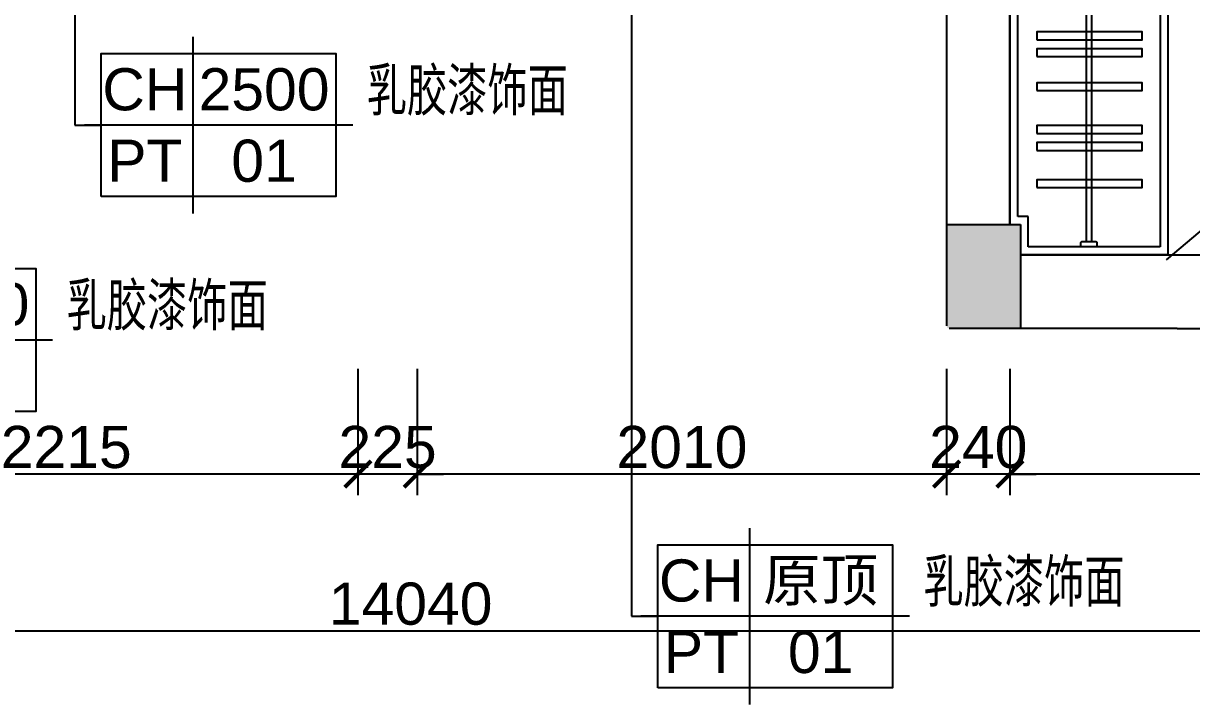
# Model space of a CAD drawing. Header units: millimetres. Extents: x 148889 to 229003, y -70503 to 111106.
# Drawn here: x 209832 to 214267, y 54204 to 56791 of the extents above; entities that cross this region are included whole.
import ezdxf
from ezdxf.enums import TextEntityAlignment as Align

# ---------------------------------------------------------------- set-up
doc = ezdxf.new("R2010")
doc.units = ezdxf.units.MM
for name, color, linetype in [('C-天花标高', 1, 'Continuous'), ('C-灯具设备尺寸', 44, 'Continuous'), ('P-原墙线', 7, 'Continuous'), ('P-固定家具1(到顶)', 3, 'Continuous'), ('P-外部尺寸', 44, 'Continuous')]:
    doc.layers.add(name, color=color, linetype=linetype)
doc.styles.add('Arial', font='arial.ttf')
doc.styles.add('hb', font='hbsmall.shx', dxfattribs={"width": 0.7})
doc.styles.add('ROMANS', font='ROMANS.shx', dxfattribs={"bigfont": 'BIGFONT.shx'})
doc.styles.add('st', font='', dxfattribs={"width": 0.7})
doc.styles.get('st').set_extended_font_data('SimSun')
doc.dimstyles.new('1比80', dxfattribs={"dimscale": 80, "dimtxt": 2, "dimasz": 1.25, "dimexe": 1, "dimexo": 1, "dimgap": 0.25, "dimtad": 1, "dimdec": 0, "dimrnd": 0.005, "dimzin": 0, "dimdsep": 46, "dimtxsty": 'Arial', "dimblk": 'ARCHTICK', "dimcen": 0.125, "dimdle": 1, "dimclrd": 44, "dimclre": 44, "dimclrt": 50, "dimadec": 0, "dimazin": 0, "dimtfac": 1, "dimtdec": 0, "dimtix": 1, "dimtmove": 2, "dimatfit": 3, "dimldrblk": 'DOT', "dimfxl": 5, "dimfxlon": 1, "dimtvp": 1, "dimtolj": 1, "dimtzin": 0, "dimarcsym": 0})
doc.dimstyles.new('出图比例1：50', dxfattribs={"dimscale": 50, "dimtxt": 2.5, "dimasz": 2, "dimexe": 2, "dimexo": 2, "dimgap": 1, "dimtad": 1, "dimdec": 0, "dimrnd": 5, "dimzin": 0, "dimdsep": 46, "dimtxsty": 'ROMANS', "dimblk1": 'ZHL_XS', "dimblk2": 'ZHL_XS', "dimsah": 1, "dimcen": 0.09, "dimclrd": 256, "dimclre": 256, "dimclrt": 41, "dimadec": 0, "dimazin": 0, "dimtfac": 1, "dimtdec": 4, "dimtix": 1, "dimtmove": 2, "dimatfit": 3, "dimldrblk": 'ZHL_JT', "dimfxl": 1, "dimtolj": 1, "dimtzin": 0, "dimarcsym": 0})

# ---------------------------------------------------------------- blocks, each defined once
blk = doc.blocks.new('RC-')
for p, q in [((-1.514, -5.238), (-1.514, 5.238)), ((7.962, 0), (-7.962, 0))]:
    blk.add_line(p, q)
blk.add_lwpolyline([(-6.962, -4.238), (-6.962, 4.238), (6.962, 4.238), (6.962, -4.238)], close=True)
at = {"width": 0.7, "flags": 4}
for tag, height, style, p in [('NUM7', 2.5, 'st', (-7.997, 0.845)), ('NUM8', 2, 'hb', (-7.997, -3.393))]:
    blk.add_attdef(tag, text='', height=height, dxfattribs=dict(at, style=style)).set_placement(p, align=Align.RIGHT)
for tag, height, style, p in [('NUM1', 2, 'hb', (-4.375, 2.127)), ('NUM2', 2, 'hb', (2.697, 2.127)), ('NUM3', 2, 'hb', (-4.375, -2.111)), ('NUM4', 2, 'hb', (2.697, -2.111)), ('NUM9', 2, 'hb', (0, -6.661)), ('NUM10', 2.5, 'st', (0, -10.886))]:
    blk.add_attdef(tag, text='', height=height, dxfattribs=dict(at, style=style)).set_placement(p, align=Align.MIDDLE)
for tag, p, height, style in [('NUM5', (7.544, 0.845), 2.5, 'st'), ('NUM6', (7.544, -3.393), 2, 'hb')]:
    blk.add_attdef(tag, p, '', height=height, dxfattribs=dict(at, style=style))
blk = doc.blocks.new('ZHL_JT')
blk.add_line((-0.221, 0), (-1, 0))
blk.add_lwpolyline([(-0.221, 0), (-0.861, -0.689), (-0.654, -0.862), (0, 0), (-0.654, 0.862), (-0.861, 0.689)], close=True)
for points in [[(-0.861, 0.689), (-0.654, 0.862), (-0.221, 0), (0, 0)], [(-0.861, -0.689), (-0.654, -0.862), (-0.221, 0), (0, 0)]]:
    blk.add_solid(points)
blk = doc.blocks.new('ZHL_XS')
blk.add_line((-1, 0), (0, 0))
at = {"const_width": 0.2}
blk.add_lwpolyline([(-0.6, -0.6), (0.6, 0.6)], dxfattribs=at)
blk = doc.blocks.new('_ArchTick')
at = {"color": 0, "linetype": 'ByBlock', "const_width": 0.15}
blk.add_lwpolyline([(-0.5, -0.5), (0.5, 0.5)], dxfattribs=at)
blk = doc.blocks.new('*D762')
at = {"layer": 'P-外部尺寸', "color": 44, "lineweight": -2, "transparency": 16777216}
for p, q in [((213576.9, 55479.6), (213576.9, 54999.6)), ((218081.5, 55479.6), (218081.5, 54999.6)), ((218161.5, 55079.6), (213496.9, 55079.6))]:
    blk.add_line(p, q, dxfattribs=at)
at = {"layer": 'P-外部尺寸', "color": 44, "lineweight": -2, "transparency": 16777216, "xscale": 100, "yscale": 100, "zscale": 100, "rotation": 180}
blk.add_blockref('_ArchTick', (213576.9, 55079.6), dxfattribs=at)
at = {"layer": 'P-外部尺寸', "color": 44, "lineweight": -2, "transparency": 16777216, "xscale": 100, "yscale": 100, "zscale": 100}
blk.add_blockref('_ArchTick', (218081.5, 55079.6), dxfattribs=at)
at = {"layer": 'P-外部尺寸', "color": 50, "transparency": 16777216, "insert": (215829.2, 55181.3), "char_height": 160, "attachment_point": 5, "style": 'Arial'}
blk.add_mtext('\\A1;4505', dxfattribs=at)
blk = doc.blocks.new('_Dot')
at = {"color": 0, "linetype": 'ByBlock', "lineweight": -2}
blk.add_line((-0.5, 0), (-1, 0), dxfattribs=at)
at = {"color": 0, "linetype": 'ByBlock', "const_width": 0.5}
blk.add_lwpolyline([(-0.25, 0, 1), (0.25, 0, 1)], format="xyb", close=True, dxfattribs=at)
blk = doc.blocks.new('*D763')
at = {"layer": 'P-外部尺寸', "color": 44, "lineweight": -2, "transparency": 16777216}
for p, q in [((213336.9, 55479.6), (213336.9, 54999.6)), ((213576.9, 55479.6), (213576.9, 54999.6)), ((213336.9, 55079.6), (213236.9, 55079.6)), ((213576.9, 55079.6), (213336.9, 55079.6)), ((213576.9, 55079.6), (213676.9, 55079.6))]:
    blk.add_line(p, q, dxfattribs=at)
at = {"layer": 'P-外部尺寸', "color": 44, "lineweight": -2, "transparency": 16777216, "xscale": 100, "yscale": 100, "zscale": 100}
blk.add_blockref('_ArchTick', (213336.9, 55079.6), dxfattribs=at)
at = {"layer": 'P-外部尺寸', "color": 44, "lineweight": -2, "transparency": 16777216, "xscale": 100, "yscale": 100, "zscale": 100, "rotation": 180}
blk.add_blockref('_ArchTick', (213576.9, 55079.6), dxfattribs=at)
at = {"layer": 'P-外部尺寸', "color": 50, "transparency": 16777216, "insert": (213456.9, 55181.3), "char_height": 160, "attachment_point": 5, "style": 'Arial'}
blk.add_mtext('\\A1;240', dxfattribs=at)
blk = doc.blocks.new('*D764')
at = {"layer": 'P-外部尺寸', "color": 44, "lineweight": -2, "transparency": 16777216}
for p, q in [((211326.9, 55479.6), (211326.9, 54999.6)), ((213336.9, 55479.6), (213336.9, 54999.6)), ((213416.9, 55079.6), (211246.9, 55079.6))]:
    blk.add_line(p, q, dxfattribs=at)
at = {"layer": 'P-外部尺寸', "color": 44, "lineweight": -2, "transparency": 16777216, "xscale": 100, "yscale": 100, "zscale": 100, "rotation": 180}
blk.add_blockref('_ArchTick', (211326.9, 55079.6), dxfattribs=at)
at = {"layer": 'P-外部尺寸', "color": 44, "lineweight": -2, "transparency": 16777216, "xscale": 100, "yscale": 100, "zscale": 100}
blk.add_blockref('_ArchTick', (213336.9, 55079.6), dxfattribs=at)
at = {"layer": 'P-外部尺寸', "color": 50, "transparency": 16777216, "insert": (212331.9, 55181.3), "char_height": 160, "attachment_point": 5, "style": 'Arial'}
blk.add_mtext('\\A1;2010', dxfattribs=at)
blk = doc.blocks.new('*D765')
at = {"layer": 'P-外部尺寸', "color": 44, "lineweight": -2, "transparency": 16777216}
for p, q in [((211101.9, 55479.6), (211101.9, 54999.6)), ((211326.9, 55479.6), (211326.9, 54999.6)), ((211101.9, 55079.6), (211001.9, 55079.6)), ((211326.9, 55079.6), (211101.9, 55079.6)), ((211326.9, 55079.6), (211426.9, 55079.6))]:
    blk.add_line(p, q, dxfattribs=at)
at = {"layer": 'P-外部尺寸', "color": 44, "lineweight": -2, "transparency": 16777216, "xscale": 100, "yscale": 100, "zscale": 100}
blk.add_blockref('_ArchTick', (211101.9, 55079.6), dxfattribs=at)
at = {"layer": 'P-外部尺寸', "color": 44, "lineweight": -2, "transparency": 16777216, "xscale": 100, "yscale": 100, "zscale": 100, "rotation": 180}
blk.add_blockref('_ArchTick', (211326.9, 55079.6), dxfattribs=at)
at = {"layer": 'P-外部尺寸', "color": 50, "transparency": 16777216, "insert": (211214.4, 55181.3), "char_height": 160, "attachment_point": 5, "style": 'Arial'}
blk.add_mtext('\\A1;225', dxfattribs=at)
blk = doc.blocks.new('*D766')
at = {"layer": 'P-外部尺寸', "color": 44, "lineweight": -2, "transparency": 16777216}
for p, q in [((208886.9, 55479.6), (208886.9, 54999.6)), ((211101.9, 55479.6), (211101.9, 54999.6)), ((211181.9, 55079.6), (208806.9, 55079.6))]:
    blk.add_line(p, q, dxfattribs=at)
at = {"layer": 'P-外部尺寸', "color": 44, "lineweight": -2, "transparency": 16777216, "xscale": 100, "yscale": 100, "zscale": 100, "rotation": 180}
blk.add_blockref('_ArchTick', (208886.9, 55079.6), dxfattribs=at)
at = {"layer": 'P-外部尺寸', "color": 44, "lineweight": -2, "transparency": 16777216, "xscale": 100, "yscale": 100, "zscale": 100}
blk.add_blockref('_ArchTick', (211101.9, 55079.6), dxfattribs=at)
at = {"layer": 'P-外部尺寸', "color": 50, "transparency": 16777216, "insert": (209994.4, 55181.3), "char_height": 160, "attachment_point": 5, "style": 'Arial'}
blk.add_mtext('\\A1;2215', dxfattribs=at)
blk = doc.blocks.new('*D772')
at = {"layer": 'P-外部尺寸', "color": 44, "lineweight": -2, "transparency": 16777216}
for p, q in [((204281.9, 54884.9), (204281.9, 54404.9)), ((218321.9, 54884.9), (218321.9, 54404.9)), ((204201.9, 54484.9), (218401.9, 54484.9))]:
    blk.add_line(p, q, dxfattribs=at)
at = {"layer": 'P-外部尺寸', "color": 44, "lineweight": -2, "transparency": 16777216, "xscale": 100, "yscale": 100, "zscale": 100, "rotation": 180}
blk.add_blockref('_ArchTick', (204281.9, 54484.9), dxfattribs=at)
at = {"layer": 'P-外部尺寸', "color": 44, "lineweight": -2, "transparency": 16777216, "xscale": 100, "yscale": 100, "zscale": 100}
blk.add_blockref('_ArchTick', (218321.9, 54484.9), dxfattribs=at)
at = {"layer": 'P-外部尺寸', "color": 50, "transparency": 16777216, "insert": (211301.9, 54586.6), "char_height": 160, "attachment_point": 5, "style": 'Arial'}
blk.add_mtext('\\A1;14040', dxfattribs=at)

msp = doc.modelspace()

# ---------------------------------------------------------------- hatches: boundary and pattern name
at = {"layer": 'P-原墙线'}
h = msp.add_hatch(color=256, dxfattribs=at)
h.paths.add_polyline_path([(213616.9, 56027.5), (213336.9, 56027.5), (213336.9, 55642.5, 0.414214), (213346.9, 55632.5), (213616.9, 55632.5)])
h.paths.add_polyline_path([(211476.9, 57277.5), (211326.9, 57277.5), (211101.9, 57277.5), (211101.9, 56847.5, 0.414214), (211111.9, 56837.5), (211476.9, 56837.5), (211476.9, 57077.5)])

# ---------------------------------------------------------------- linework, layer by layer
at = {"layer": 'C-灯具设备尺寸'}
msp.add_line((214171.9, 55892.5, -116.6), (217471.9, 58692.5, -116.6), dxfattribs=at)
at = {"layer": 'P-原墙线'}
for p, q in [((213576.9, 57077.5), (213576.9, 56027.5)), ((213336.9, 56837.5), (213336.9, 55642.5)), ((213336.9, 56027.5), (213616.9, 56027.5)), ((213616.9, 56027.5), (213616.9, 55632.5)), ((213616.9, 55912.5), (214176.9, 55912.5)), ((214176.9, 55912.5), (217471.9, 55912.5)), ((214211.9, 55632.5), (213346.9, 55632.5)), ((214211.9, 55632.5), (218321.9, 55632.5))]:
    msp.add_line(p, q, dxfattribs=at)
at = {"layer": 'P-固定家具1(到顶)'}
for p, q in [((214176.9, 58757.5), (214176.9, 55912.5)), ((213576.9, 56027.5), (213576.9, 57077.5)), ((213576.9, 56027.5), (213616.9, 56027.5)), ((213616.9, 56027.5), (213616.9, 55912.5)), ((214176.9, 55912.5), (213616.9, 55912.5))]:
    msp.add_line(p, q, dxfattribs=at)
at = {"layer": 'P-固定家具1(到顶)', "color": 252}
for p, q in [((213606.9, 56057.5), (213606.9, 57317.5)), ((214146.9, 57317.5), (214146.9, 55942.5)), ((213866.9, 57297.5), (213866.9, 55962.5)), ((213886.9, 57297.5), (213886.9, 55962.5)), ((213646.9, 56057.5), (213606.9, 56057.5)), ((213646.9, 55942.5), (213646.9, 56057.5)), ((214146.9, 55942.5), (213646.9, 55942.5))]:
    msp.add_line(p, q, dxfattribs=at)
for points in [[(213678.7, 56728.7), (214078.7, 56728.7), (214078.7, 56758.7), (213678.7, 56758.7)], [(213678.7, 56664.6), (214078.7, 56664.6), (214078.7, 56694.6), (213678.7, 56694.6)], [(213678.7, 56535.5), (214078.7, 56535.5), (214078.7, 56565.5), (213678.7, 56565.5)], [(213678.7, 56372.7), (214078.7, 56372.7), (214078.7, 56402.7), (213678.7, 56402.7)], [(213678.7, 56308.6), (214078.7, 56308.6), (214078.7, 56338.6), (213678.7, 56338.6)], [(213678.7, 56167.2), (214078.7, 56167.2), (214078.7, 56197.2), (213678.7, 56197.2)]]:
    msp.add_lwpolyline(points, close=True, dxfattribs=at)
msp.add_lwpolyline([(213846.9, 55942.5), (213846.9, 55957.5, -0.414214), (213851.9, 55962.5), (213901.9, 55962.5, -0.414214), (213906.9, 55957.5), (213906.9, 55942.5)], format="xyb", close=True, dxfattribs=at)

# ---------------------------------------------------------------- block references
at = {"layer": 'C-天花标高'}
ref = msp.add_blockref('RC-', (210572.8, 56404.5), dxfattribs=dict(at, xscale=64, yscale=64, zscale=64))
ref.add_attrib('NUM1', 'CH', dxfattribs={"layer": '0', "color": 50, "height": 160, "style": 'Arial', "flags": 4}).set_placement((210292.8, 56540.6), align=Align.MIDDLE)
ref.add_attrib('NUM2', '2500', dxfattribs={"layer": '0', "color": 50, "height": 160, "style": 'Arial'}).set_placement((210745.4, 56540.6), align=Align.MIDDLE)
ref.add_attrib('NUM3', 'PT', dxfattribs={"layer": '0', "color": 50, "height": 160, "style": 'Arial'}).set_placement((210292.8, 56269.3), align=Align.MIDDLE)
ref.add_attrib('NUM4', '01', dxfattribs={"layer": '0', "color": 50, "height": 160, "style": 'Arial'}).set_placement((210745.4, 56269.3), align=Align.MIDDLE)
ref.add_attrib('NUM5', '乳胶漆饰面', (211135.2, 56458.5), dxfattribs={"layer": '0', "color": 50, "height": 160, "style": 'st', "width": 0.7})
ref = msp.add_blockref('RC-', (209433.2, 55588.4), dxfattribs=dict(at, xscale=64, yscale=64, zscale=64))
ref.add_attrib('NUM1', 'CH', dxfattribs={"layer": '0', "color": 50, "height": 160, "style": 'Arial', "flags": 4}).set_placement((209153.2, 55724.5), align=Align.MIDDLE)
ref.add_attrib('NUM2', '2500', dxfattribs={"layer": '0', "color": 50, "height": 160, "style": 'Arial'}).set_placement((209605.8, 55724.5), align=Align.MIDDLE)
ref.add_attrib('NUM3', 'PT', dxfattribs={"layer": '0', "color": 50, "height": 160, "style": 'Arial'}).set_placement((209153.2, 55453.2), align=Align.MIDDLE)
ref.add_attrib('NUM4', '01', dxfattribs={"layer": '0', "color": 50, "height": 160, "style": 'Arial'}).set_placement((209605.8, 55453.2), align=Align.MIDDLE)
ref.add_attrib('NUM5', '乳胶漆饰面', (209995.6, 55642.4), dxfattribs={"layer": '0', "color": 50, "height": 160, "style": 'st', "width": 0.7})
ref = msp.add_blockref('RC-', (212686, 54539.5), dxfattribs=dict(at, xscale=64, yscale=64, zscale=64))
ref.add_attrib('NUM1', 'CH', dxfattribs={"layer": '0', "color": 50, "height": 160, "style": 'Arial', "flags": 4}).set_placement((212406, 54675.6), align=Align.MIDDLE)
ref.add_attrib('NUM2', '原顶', dxfattribs={"layer": '0', "color": 50, "height": 160, "style": 'Arial'}).set_placement((212858.6, 54675.6), align=Align.MIDDLE)
ref.add_attrib('NUM3', 'PT', dxfattribs={"layer": '0', "color": 50, "height": 160, "style": 'Arial'}).set_placement((212406, 54404.4), align=Align.MIDDLE)
ref.add_attrib('NUM4', '01', dxfattribs={"layer": '0', "color": 50, "height": 160, "style": 'Arial'}).set_placement((212858.6, 54404.4), align=Align.MIDDLE)
ref.add_attrib('NUM5', '乳胶漆饰面', (213248.5, 54593.5), dxfattribs={"layer": '0', "color": 50, "height": 160, "style": 'st', "width": 0.7})

# ---------------------------------------------------------------- dimensions: what is measured, and where the dimension line sits
at = {"layer": 'P-外部尺寸'}
for base, p1, p2, picture, middle in [((208886.9, 55079.6), (211101.9, 57425.8), (208886.9, 57425.8), '*D766', (209994.4, 55181.3)), ((211101.9, 55079.6), (211326.9, 57425.8), (211101.9, 57425.8), '*D765', (211214.4, 55181.3)), ((211326.9, 55079.6), (213336.9, 56148), (211326.9, 57425.8), '*D764', (212331.9, 55181.3)), ((213336.9, 55079.6), (213576.9, 56148), (213336.9, 56148), '*D763', (213456.9, 55181.3)), ((213576.9, 55079.6), (218081.5, 55632.5), (213576.9, 56148), '*D762', (215829.2, 55181.3)), ((218321.9, 54484.9), (204281.9, 55079.6), (218321.9, 55079.6), '*D772', (211301.9, 54586.6))]:
    dim = msp.add_linear_dim(base=base, p1=p1, p2=p2, dimstyle='1比80', dxfattribs=at)
    dim.commit()
    dim.dimension.update_dxf_attribs({"geometry": picture, "text_midpoint": middle})

# ---------------------------------------------------------------- leaders
at = {"layer": 'C-天花标高'}
for points in [[(210027.2, 60141.2), (210027.2, 56404.5), (210127.2, 56404.5)], [(212140.5, 58312.5), (212140.5, 54539.5), (212240.5, 54539.5)]]:
    msp.add_leader(points, dimstyle='出图比例1：50', override={"dimgap": 1, "dimtad": 0}, dxfattribs=at)

doc.saveas('drawing.dxf')
